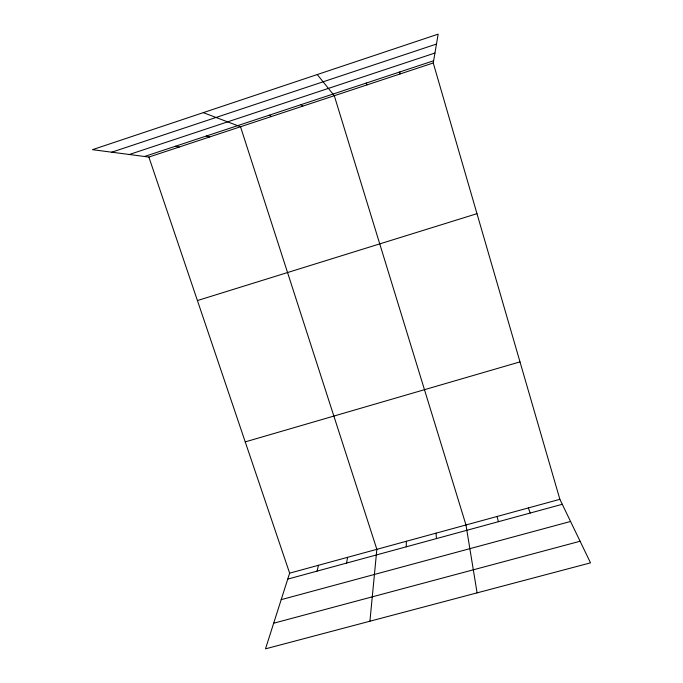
<?xml version="1.0" encoding="UTF-8"?>
<svg xmlns="http://www.w3.org/2000/svg" width="683" height="683" viewBox="0 0 683 683"><rect width="100%" height="100%" fill="white"/><g stroke="black" fill="none" stroke-linecap="round" stroke-linejoin="round"><path stroke-width="1.02" d="M406.265 546.81L406.342 541.269M369.913 621.223L376.854 549.328L240.51 126.748L203.278 112.644M433.253 62.981L438.162 34.15L92.478 149.671L148.877 157.064L433.253 62.981L559.872 499.324L590.522 562.852L265.499 648.85L289.643 573.157L148.877 157.064M346.571 563.082L347.57 557.328M317.049 571.133L318.5 565.268M111.747 152.198L436.471 44.053M129.309 154.503L434.943 53.026M144.489 156.492L433.628 60.753M197.421 300.554L476.982 213.677M245.231 441.884L519.994 361.879M289.643 573.157L559.872 499.324M287.739 579.116L562.271 504.293M281.191 599.657L570.553 521.462M273.678 623.22L580.098 541.243M175.292 146.29L179.185 147.041M206.334 136.011L209.724 136.933M269.153 115.214L271.527 116.486M300.938 104.687L302.782 106.147M317.254 74.558L334.294 95.722L465.977 524.979L477.093 592.87M366.25 83.061L367.01 84.897M528.335 507.939L530.221 513.035M497.036 516.493L498.411 521.701M399.803 71.954L399.999 73.977M436.053 533.158L436.446 538.588"/></g></svg>
